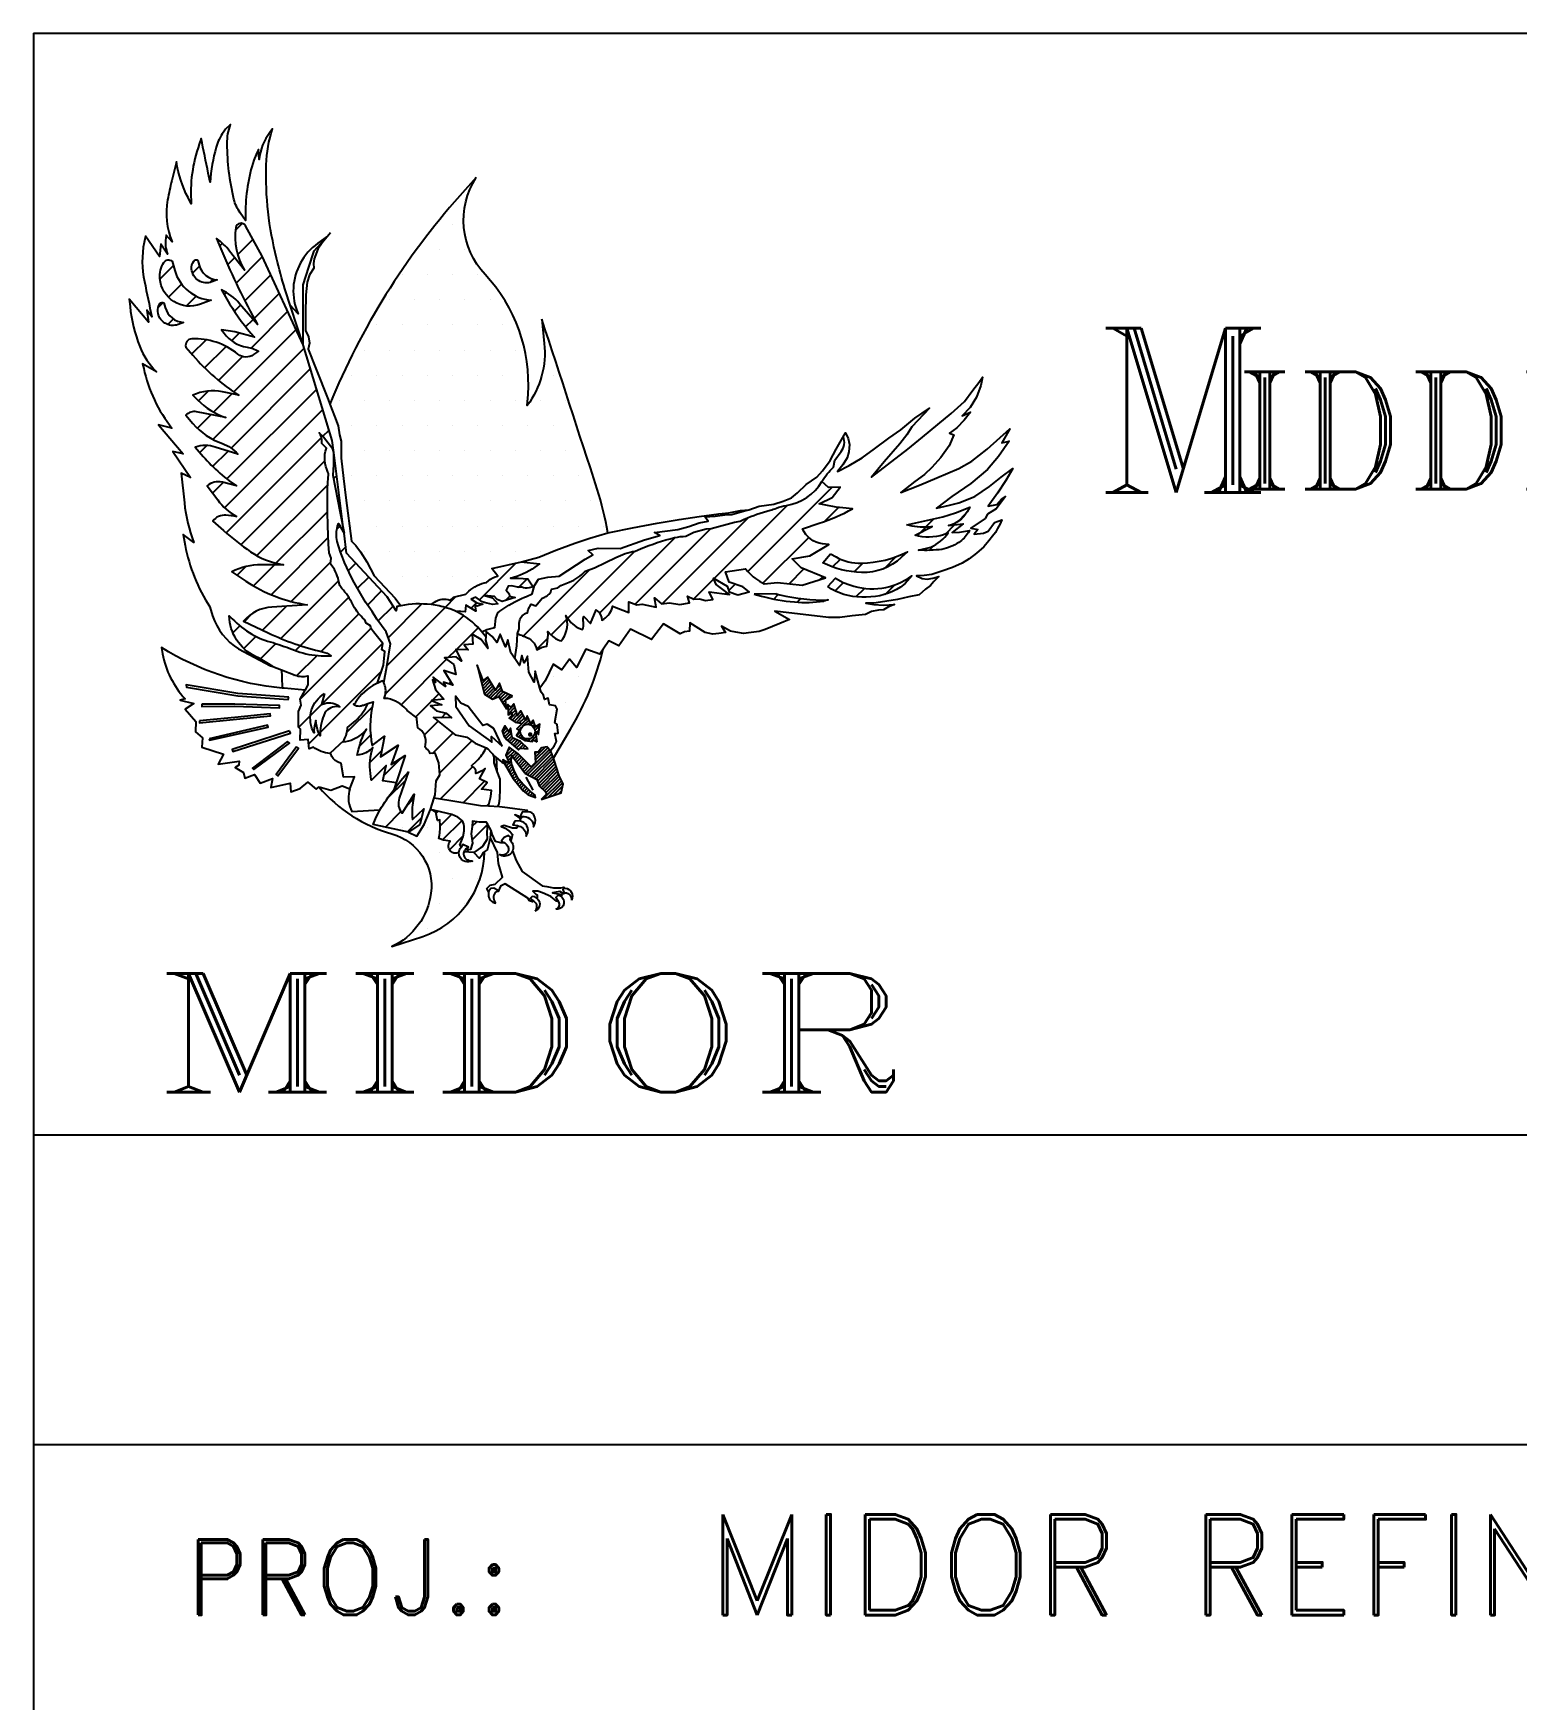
# Model space of a CAD drawing. Extents: x -4 to 378, y 0 to 264.
# Drawn here: x 203.74 to 240.32, y 66.08 to 107.18 of the extents above; entities that cross this region are included whole.
import ezdxf
from ezdxf.enums import TextEntityAlignment as Align

# ---------------------------------------------------------------- set-up
doc = ezdxf.new("R2010")
doc.units = 0
doc.header["$LTSCALE"] = 5
doc.header["$MEASUREMENT"] = 0
doc.linetypes.add('CONTINUA', pattern=[0])
doc.layers.get('0').update_dxf_attribs({"linetype": 'CONTINUA'})
doc.layers.add('FORMATO', color=7, linetype='CONTINUOUS')
doc.styles.add('ROMAND', font='romand')
doc.styles.add('ROMANT', font='romant')
doc.styles.add('SIMPLEX', font='simplex.shx')

# ---------------------------------------------------------------- blocks, each defined once
blk = doc.blocks.new('*X15')
at = {"color": 0, "linetype": 'CONTINUOUS'}
for p, q in [((32.5, 115), (32.5, 115)), ((32.25, 114.5), (32.25, 114.5)), ((32, 114), (32, 114)), ((32.5, 114), (32.5, 114)), ((31.25, 113.5), (31.25, 113.5)), ((31.75, 113.5), (31.75, 113.5)), ((32.25, 113.5), (32.25, 113.5)), ((32.75, 113.5), (32.75, 113.5)), ((31, 113), (31, 113)), ((31.5, 113), (31.5, 113)), ((32, 113), (32, 113)), ((32.5, 113), (32.5, 113)), ((33, 113), (33, 113)), ((30.75, 112.5), (30.75, 112.5)), ((31.25, 112.5), (31.25, 112.5)), ((31.75, 112.5), (31.75, 112.5)), ((32.25, 112.5), (32.25, 112.5)), ((32.75, 112.5), (32.75, 112.5)), ((33.25, 112.5), (33.25, 112.5)), ((30.5, 112), (30.5, 112)), ((31, 112), (31, 112)), ((31.5, 112), (31.5, 112)), ((32, 112), (32, 112)), ((32.5, 112), (32.5, 112)), ((33, 112), (33, 112)), ((33.5, 112), (33.5, 112)), ((30.25, 111.5), (30.25, 111.5)), ((30.75, 111.5), (30.75, 111.5)), ((31.25, 111.5), (31.25, 111.5)), ((31.75, 111.5), (31.75, 111.5)), ((32.25, 111.5), (32.25, 111.5)), ((32.75, 111.5), (32.75, 111.5)), ((33.25, 111.5), (33.25, 111.5)), ((33.75, 111.5), (33.75, 111.5)), ((34.25, 111.5), (34.25, 111.5)), ((30, 111), (30, 111)), ((30.5, 111), (30.5, 111)), ((31, 111), (31, 111)), ((31.5, 111), (31.5, 111)), ((32, 111), (32, 111)), ((32.5, 111), (32.5, 111)), ((33, 111), (33, 111)), ((33.5, 111), (33.5, 111)), ((34, 111), (34, 111)), ((34.5, 111), (34.5, 111)), ((30.25, 110.5), (30.25, 110.5)), ((30.75, 110.5), (30.75, 110.5)), ((31.25, 110.5), (31.25, 110.5)), ((31.75, 110.5), (31.75, 110.5)), ((32.25, 110.5), (32.25, 110.5)), ((32.75, 110.5), (32.75, 110.5)), ((33.25, 110.5), (33.25, 110.5)), ((33.75, 110.5), (33.75, 110.5)), ((34.25, 110.5), (34.25, 110.5)), ((30.5, 110), (30.5, 110)), ((31, 110), (31, 110)), ((31.5, 110), (31.5, 110)), ((32, 110), (32, 110)), ((32.5, 110), (32.5, 110)), ((33, 110), (33, 110)), ((33.5, 110), (33.5, 110)), ((34, 110), (34, 110)), ((34.5, 110), (34.5, 110)), ((30.25, 109.5), (30.25, 109.5)), ((30.75, 109.5), (30.75, 109.5)), ((31.25, 109.5), (31.25, 109.5)), ((31.75, 109.5), (31.75, 109.5)), ((32.25, 109.5), (32.25, 109.5)), ((32.75, 109.5), (32.75, 109.5)), ((33.25, 109.5), (33.25, 109.5)), ((33.75, 109.5), (33.75, 109.5)), ((34.25, 109.5), (34.25, 109.5)), ((34.75, 109.5), (34.75, 109.5)), ((30.5, 109), (30.5, 109)), ((31, 109), (31, 109)), ((31.5, 109), (31.5, 109)), ((32, 109), (32, 109)), ((32.5, 109), (32.5, 109)), ((33, 109), (33, 109)), ((33.5, 109), (33.5, 109)), ((34, 109), (34, 109)), ((34.5, 109), (34.5, 109)), ((35, 109), (35, 109)), ((30.25, 108.5), (30.25, 108.5)), ((30.75, 108.5), (30.75, 108.5)), ((31.25, 108.5), (31.25, 108.5)), ((31.75, 108.5), (31.75, 108.5)), ((32.25, 108.5), (32.25, 108.5)), ((32.75, 108.5), (32.75, 108.5)), ((33.25, 108.5), (33.25, 108.5)), ((33.75, 108.5), (33.75, 108.5)), ((34.25, 108.5), (34.25, 108.5)), ((34.75, 108.5), (34.75, 108.5)), ((35.25, 108.5), (35.25, 108.5)), ((30.5, 108), (30.5, 108)), ((31, 108), (31, 108)), ((31.5, 108), (31.5, 108)), ((32, 108), (32, 108)), ((32.5, 108), (32.5, 108)), ((33, 108), (33, 108)), ((33.5, 108), (33.5, 108)), ((34, 108), (34, 108)), ((30.75, 107.5), (30.75, 107.5)), ((31.25, 107.5), (31.25, 107.5)), ((31.75, 107.5), (31.75, 107.5)), ((32.25, 107.5), (32.25, 107.5)), ((32.75, 107.5), (32.75, 107.5)), ((31.5, 107), (31.5, 107))]:
    blk.add_line(p, q, dxfattribs=at)
blk = doc.blocks.new('*X25')
at = {"color": 0, "linetype": 'CONTINUOUS'}
for p, q in [((27.937, 114.381), (28.073, 114.516)), ((27.625, 114.069), (27.679, 114.123)), ((27.98, 113.894), (28.284, 114.198)), ((27.782, 113.696), (27.923, 113.837)), ((27.949, 113.332), (28.474, 113.857)), ((28.124, 112.977), (28.642, 113.495)), ((27.716, 113.1), (27.76, 113.143)), ((28.307, 112.63), (28.81, 113.132)), ((27.917, 112.77), (28.043, 112.896)), ((28.247, 112.039), (28.977, 112.77)), ((27.862, 112.184), (28.013, 112.336)), ((27.905, 111.167), (29.145, 112.407)), ((28.139, 112.462), (28.287, 112.61)), ((27.069, 111.922), (27.352, 112.205)), ((27.324, 111.647), (27.751, 112.073)), ((27.49, 110.222), (29.306, 112.037)), ((27.602, 111.395), (28.078, 111.87)), ((27.851, 110.052), (29.429, 111.63)), ((27.2, 110.993), (27.393, 111.185)), ((27.504, 110.766), (27.868, 111.13)), ((27.767, 109.438), (29.552, 111.222)), ((27.182, 110.444), (27.453, 110.715)), ((27.723, 108.863), (29.675, 110.815)), ((29.675, 110.285), (29.798, 110.408)), ((27.23, 109.962), (27.369, 110.101)), ((27.754, 108.364), (29.65, 110.26)), ((27.484, 109.685), (27.79, 109.991)), ((28.047, 108.127), (29.714, 109.794)), ((29.886, 109.966), (29.894, 109.973)), ((27.483, 109.154), (27.694, 109.365)), ((29.889, 109.439), (29.953, 109.503)), ((28.363, 107.913), (29.773, 109.323)), ((29.976, 108.996), (30.012, 109.031)), ((28.743, 107.762), (29.767, 108.786)), ((30.061, 108.55), (30.071, 108.56)), ((28.647, 107.136), (29.783, 108.272)), ((27.971, 107.521), (28.146, 107.696)), ((28.293, 107.313), (28.713, 107.732)), ((29.044, 107.002), (29.831, 107.789)), ((28.838, 106.266), (29.99, 107.418)), ((29.13, 106.028), (30.188, 107.086)), ((28.114, 106.603), (28.272, 106.761)), ((28.473, 106.432), (28.951, 106.91)), ((29.64, 106.008), (30.39, 106.758)), ((27.887, 106.376), (28.027, 106.516)), ((29.221, 105.058), (30.635, 106.472)), ((28.106, 106.065), (28.345, 106.304)), ((28.433, 105.861), (28.737, 106.166)), ((29.191, 104.497), (30.864, 106.171)), ((29.158, 105.526), (29.56, 105.927)), ((29.394, 104.17), (30.839, 105.616))]:
    blk.add_line(p, q, dxfattribs=at)
blk = doc.blocks.new('*X16')
at = {"color": 0, "linetype": 'CONTINUOUS'}
for p, q in [((30.75, 102.5), (30.75, 102.5)), ((31.25, 102.5), (31.25, 102.5)), ((31.75, 102.5), (31.75, 102.5)), ((32, 102), (32, 102)), ((32.5, 102), (32.5, 102)), ((32.25, 101.5), (32.25, 101.5)), ((32.75, 101.5), (32.75, 101.5)), ((32, 101), (32, 101)), ((32.5, 101), (32.5, 101)), ((31.75, 100.5), (31.75, 100.5))]:
    blk.add_line(p, q, dxfattribs=at)
blk = doc.blocks.new('*X18')
at = {"color": 0, "linetype": 'CONTINUOUS'}
for p, q in [((29.956, 108.445), (30.012, 108.5)), ((30.025, 107.984), (30.131, 108.089)), ((30.18, 107.608), (30.333, 107.761)), ((30.366, 107.264), (30.588, 107.486)), ((30.563, 106.93), (30.843, 107.211)), ((30.776, 106.614), (31.072, 106.91)), ((30.918, 105.164), (32.474, 106.72)), ((30.95, 105.726), (32.105, 106.882)), ((30.977, 106.283), (31.645, 106.951)), ((32.331, 106.047), (32.762, 106.478)), ((32.169, 105.885), (32.323, 106.039)), ((32.924, 106.109), (32.939, 106.124)), ((31.234, 104.949), (32.135, 105.851)), ((32.178, 105.363), (32.218, 105.403)), ((31.52, 104.706), (31.842, 105.028)), ((31.845, 105.031), (31.986, 105.171)), ((32.035, 104.69), (32.122, 104.777)), ((31.693, 104.348), (31.964, 104.619)), ((31.856, 103.98), (32.26, 104.385)), ((31.998, 103.592), (32.638, 104.232)), ((32.013, 103.077), (32.65, 103.715)), ((32.469, 103.003), (32.891, 103.425)), ((32.934, 102.937), (32.978, 102.982))]:
    blk.add_line(p, q, dxfattribs=at)
blk = doc.blocks.new('*X26')
at = {"color": 0, "linetype": 'CONTINUOUS'}
for p, q in [((30.154, 104.4), (30.656, 104.902)), ((30.399, 104.115), (30.625, 104.341)), ((30.611, 103.797), (30.842, 104.028)), ((30.894, 103.549), (31.237, 103.892)), ((30.956, 103.081), (31.318, 103.443)), ((31.337, 102.932), (31.472, 103.067)), ((30.919, 102.514), (31.227, 102.822)), ((31.352, 102.416), (31.635, 102.699))]:
    blk.add_line(p, q, dxfattribs=at)
blk = doc.blocks.new('*X14')
at = {"color": 0, "linetype": 'CONTINUOUS'}
for p, q in [((1021.09375, 118.4375), (1021.09375, 118.4375)), ((1021.25, 118.75), (1021.25, 118.75)), ((1021.40625, 118.4375), (1021.40625, 118.4375)), ((1021.5625, 118.75), (1021.5625, 118.75)), ((1021.71875, 118.4375), (1021.71875, 118.4375)), ((1021.875, 118.75), (1021.875, 118.75)), ((1022.03125, 118.4375), (1022.03125, 118.4375))]:
    blk.add_line(p, q, dxfattribs=at)
blk = doc.blocks.new('*X27')
at = {"color": 0, "linetype": 'CONTINUOUS'}
for p, q in [((27.085, 113.528), (27.222, 113.666)), ((27.427, 113.341), (27.494, 113.408))]:
    blk.add_line(p, q, dxfattribs=at)
blk = doc.blocks.new('*X28')
at = {"color": 0, "linetype": 'CONTINUOUS'}
for p, q in [((26.437, 113.411), (26.704, 113.678)), ((26.606, 113.05), (26.867, 113.311)), ((26.963, 112.876), (27.158, 113.072))]:
    blk.add_line(p, q, dxfattribs=at)
blk = doc.blocks.new('*X29')
at = {"color": 0, "linetype": 'CONTINUOUS'}
for p, q in [((26.402, 112.846), (26.502, 112.945)), ((26.593, 112.506), (26.705, 112.619))]:
    blk.add_line(p, q, dxfattribs=at)
blk = doc.blocks.new('*X19')
at = {"color": 0, "linetype": 'CONTINUOUS'}
for p, q in [((38.123, 107.596), (39.795, 109.268)), ((36.425, 106.959), (38.139, 108.673)), ((37.453, 107.457), (38.912, 108.916)), ((39.649, 108.592), (39.927, 108.87)), ((35.881, 106.946), (37.388, 108.453)), ((35.175, 106.769), (36.678, 108.272)), ((38.422, 107.365), (39.332, 108.275)), ((39.695, 108.108), (39.721, 108.133)), ((34.543, 106.668), (35.876, 108.001)), ((33.658, 106.313), (34.983, 107.639)), ((37.044, 107.048), (37.446, 107.45)), ((37.741, 107.215), (37.871, 107.344)), ((38.942, 107.354), (39.235, 107.647)), ((39.553, 107.435), (39.612, 107.494)), ((37.677, 107.151), (37.706, 107.179)), ((35.729, 106.793), (35.757, 106.821)), ((34.211, 106.336), (34.527, 106.652)), ((34.984, 106.578), (35.015, 106.609)), ((33.925, 106.05), (34.148, 106.273))]:
    blk.add_line(p, q, dxfattribs=at)
blk = doc.blocks.new('*X23')
at = {"color": 0, "linetype": 'CONTINUOUS'}
for p, q in [((38.637, 107.05), (38.728, 107.14)), ((39.106, 106.988), (39.175, 107.057)), ((39.663, 107.015), (39.678, 107.03))]:
    blk.add_line(p, q, dxfattribs=at)
blk = doc.blocks.new('*X10')
at = {"color": 0, "linetype": 'CONTINUOUS'}
for p, q in [((956.722, 108.37), (956.734, 108.383)), ((956.757, 108.229), (956.782, 108.254)), ((956.792, 108.087), (956.831, 108.126)), ((956.827, 107.945), (956.879, 107.997)), ((956.862, 107.803), (956.927, 107.869)), ((956.897, 107.661), (956.975, 107.74)), ((956.931, 107.519), (957.255, 107.843)), ((956.966, 107.378), (957.321, 107.732)), ((957.001, 107.236), (957.387, 107.621)), ((957.036, 107.094), (957.453, 107.51)), ((957.074, 106.955), (957.519, 107.399)), ((957.183, 106.888), (957.585, 107.289)), ((957.293, 106.82), (957.651, 107.178)), ((957.402, 106.752), (957.96, 107.31)), ((957.534, 106.708), (958.006, 107.18)), ((957.685, 107.213), (957.913, 107.44)), ((957.827, 106.824), (958.076, 107.073)), ((957.898, 106.718), (958.197, 107.017)), ((957.966, 106.61), (958.317, 106.961)), ((958.035, 106.501), (958.438, 106.904)), ((958.103, 106.393), (958.213, 106.503)), ((958.171, 106.284), (958.226, 106.339)), ((958.239, 106.176), (958.24, 106.176)), ((958.537, 106.827), (958.558, 106.848))]:
    blk.add_line(p, q, dxfattribs=at)
blk = doc.blocks.new('*X13')
at = {"color": 0, "linetype": 'CONTINUOUS'}
for p, q in [((1067.287, 40.922), (1067.625, 41.26)), ((1067.34, 40.798), (1067.726, 41.184)), ((1067.361, 41.173), (1067.524, 41.336)), ((1067.393, 40.674), (1067.558, 40.839)), ((1067.614, 40.895), (1067.827, 41.108)), ((1067.69, 40.794), (1067.927, 41.031)), ((1067.766, 40.693), (1068.015, 40.943)), ((1067.841, 40.592), (1068.104, 40.854)), ((1067.917, 40.491), (1068.192, 40.766)), ((1068.306, 39.996), (1069.582, 41.272)), ((1068.422, 39.935), (1069.657, 41.17)), ((1068.537, 39.873), (1069.706, 41.042)), ((1068.652, 39.812), (1069.754, 40.914)), ((1068.767, 39.75), (1069.802, 40.785)), ((1068.816, 41.036), (1068.895, 41.116)), ((1068.824, 40.868), (1069.335, 41.378)), ((1068.832, 40.699), (1069.493, 41.36)), ((1067.156, 40.614), (1067.201, 40.659)), ((1067.214, 40.495), (1067.316, 40.597)), ((1067.278, 40.382), (1067.431, 40.535)), ((1067.342, 40.27), (1067.564, 40.492)), ((1067.406, 40.157), (1067.61, 40.361)), ((1067.446, 40.551), (1067.542, 40.646)), ((1067.47, 40.044), (1067.66, 40.234)), ((1067.534, 39.931), (1067.71, 40.107)), ((1067.598, 39.818), (1067.769, 39.99)), ((1067.665, 39.709), (1067.83, 39.874)), ((1067.993, 40.39), (1068.281, 40.678)), ((1068.068, 40.289), (1068.369, 40.589)), ((1068.144, 40.187), (1068.457, 40.501)), ((1068.22, 40.086), (1068.546, 40.413)), ((1068.882, 39.688), (1069.851, 40.657)), ((1068.95, 39.579), (1069.892, 40.521)), ((1068.997, 39.449), (1069.933, 40.385)), ((1069.05, 39.326), (1069.973, 40.249)), ((1069.14, 39.239), (1070.014, 40.113)), ((1069.23, 39.152), (1070.055, 39.977)), ((1069.319, 39.065), (1070.098, 39.844)), ((1067.746, 39.613), (1067.898, 39.765)), ((1067.826, 39.516), (1067.98, 39.67)), ((1067.907, 39.42), (1068.062, 39.575)), ((1067.987, 39.324), (1068.143, 39.48)), ((1068.068, 39.228), (1068.228, 39.388)), ((1068.149, 39.131), (1068.316, 39.299)), ((1068.237, 39.043), (1068.405, 39.211)), ((1068.335, 38.964), (1068.493, 39.122)), ((1068.433, 38.886), (1068.582, 39.034)), ((1068.554, 38.829), (1068.676, 38.951)), ((1069.251, 38.643), (1070.219, 39.611)), ((1069.394, 38.963), (1070.159, 39.727)), ((1069.52, 38.735), (1070.279, 39.494)), ((1069.789, 38.827), (1070.277, 39.315)), ((1070.058, 38.919), (1070.234, 39.095)), ((1068.682, 38.781), (1068.775, 38.874)), ((1068.81, 38.732), (1068.836, 38.758))]:
    blk.add_line(p, q, dxfattribs=at)
blk = doc.blocks.new('*X12')
at = {"color": 0, "linetype": 'CONTINUOUS'}
for p, q in [((1067.382, 43.491), (1067.465, 43.574)), ((1067.385, 43.317), (1067.712, 43.645)), ((1067.388, 43.143), (1067.753, 43.509)), ((1067.59, 43.169), (1067.794, 43.373)), ((1067.496, 42.898), (1067.834, 43.237)), ((1067.601, 42.826), (1067.875, 43.101)), ((1067.706, 42.755), (1068.13, 43.179)), ((1067.831, 42.703), (1068.194, 43.066)), ((1067.979, 42.674), (1068.258, 42.953)), ((1067.991, 43.216), (1068.067, 43.292)), ((1068.127, 42.645), (1068.322, 42.84)), ((1068.194, 42.536), (1068.498, 42.839)), ((1068.343, 42.862), (1068.443, 42.962)), ((1068.445, 42.61), (1068.552, 42.717)), ((1068.587, 42.575), (1068.754, 42.742)), ((1068.693, 42.504), (1068.8, 42.611)), ((1068.77, 42.404), (1068.846, 42.48)), ((1068.813, 42.271), (1069.059, 42.516)), ((1067.846, 42.011), (1068.032, 42.197)), ((1067.951, 42.292), (1068.106, 42.448)), ((1067.957, 41.945), (1068.067, 42.055)), ((1068.067, 41.879), (1068.138, 41.949)), ((1068.178, 41.812), (1068.238, 41.872)), ((1068.289, 41.747), (1068.371, 41.829)), ((1068.44, 41.721), (1068.573, 41.854)), ((1068.592, 41.696), (1068.887, 41.992)), ((1068.788, 42.069), (1068.864, 42.145)), ((1068.808, 41.735), (1068.911, 41.839)), ((1068.885, 42.166), (1069.036, 42.317)), ((1068.929, 41.679), (1068.935, 41.686)), ((1068.979, 42.083), (1069.014, 42.119))]:
    blk.add_line(p, q, dxfattribs=at)
blk = doc.blocks.new('*X11')
at = {"color": 0, "linetype": 'CONTINUOUS'}
for p, q in [((957.981, 105.211), (958.182, 105.411)), ((958.026, 105.078), (958.253, 105.305)), ((958.051, 105.457), (958.111, 105.517)), ((958.086, 104.962), (958.423, 105.299)), ((958.159, 104.858), (958.449, 105.148)), ((958.245, 104.767), (958.475, 104.997)), ((958.339, 104.685), (958.544, 104.89)), ((958.434, 104.602), (958.665, 104.833)), ((958.528, 104.52), (958.785, 104.777)), ((958.622, 104.437), (958.905, 104.72)), ((958.717, 104.355), (959.002, 104.641)), ((958.811, 104.273), (959.095, 104.556)), ((959.062, 104.346), (959.187, 104.472)), ((959.228, 104.336), (959.279, 104.387))]:
    blk.add_line(p, q, dxfattribs=at)
blk = doc.blocks.new('*X17')
at = {"color": 0, "linetype": 'CONTINUOUS'}
for p, q in [((35, 106), (35, 106)), ((34.25, 105.5), (34.25, 105.5)), ((34.75, 105.5), (34.75, 105.5)), ((34.5, 105), (34.5, 105))]:
    blk.add_line(p, q, dxfattribs=at)
blk = doc.blocks.new('*X24')
at = {"color": 0, "linetype": 'CONTINUOUS'}
for p, q in [((32.787, 107.034), (33.52, 107.766)), ((33.566, 107.281), (33.736, 107.451)), ((32.105, 106.882), (32.321, 107.098)), ((33.303, 107.018), (33.391, 107.107)), ((32.62, 106.866), (32.733, 106.979))]:
    blk.add_line(p, q, dxfattribs=at)
blk = doc.blocks.new('*X20')
at = {"color": 0, "linetype": 'CONTINUOUS'}
for p, q in [((42.294, 108.585), (42.465, 108.756)), ((41.487, 108.308), (41.822, 108.644)), ((42.056, 108.347), (42.233, 108.524)), ((41.726, 108.017), (41.815, 108.106))]:
    blk.add_line(p, q, dxfattribs=at)
blk = doc.blocks.new('*X21')
at = {"color": 0, "linetype": 'CONTINUOUS'}
for p, q in [((39.805, 107.688), (39.963, 107.845)), ((40.236, 107.588), (40.41, 107.762)), ((40.836, 107.657), (41.07, 107.892))]:
    blk.add_line(p, q, dxfattribs=at)
blk = doc.blocks.new('*X22')
at = {"color": 0, "linetype": 'CONTINUOUS'}
for p, q in [((39.858, 107.21), (40.025, 107.377)), ((40.272, 107.093), (40.44, 107.261)), ((40.851, 107.142), (41.035, 107.326))]:
    blk.add_line(p, q, dxfattribs=at)
blk = doc.blocks.new('CART_MIDOR')
at = {"layer": 'FORMATO', "color": 7, "linetype": 'CONTINUOUS'}
for p, q in [((-140, 64.2), (0, 64.2)), ((-140, 64.2), (-140, 0)), ((-134.546, 51.252), (-134.6, 51.142)), ((-132.028, 48.727), (-132.009, 48.745)), ((-131.997, 48.691), (-131.955, 48.733)), ((-131.913, 48.444), (-131.683, 48.674)), ((-131.864, 48.162), (-131.478, 48.548)), ((-131.28, 48.166), (-130.974, 48.472)), ((-131.274, 48.437), (-131.187, 48.523)), ((-131.27, 48.507), (-131.243, 48.534)), ((-131.729, 47.966), (-131.453, 48.242)), ((-131.109, 48.005), (-131.055, 48.06)), ((-131.391, 47.923), (-131.341, 47.972)), ((-63, 42.29), (-140, 42.29)), ((-140, 36.145), (-63, 36.145))]:
    blk.add_line(p, q, dxfattribs=at)
for points in [[(-134.635, 58.007), (-135.003, 59.119, -0.003743), (-135.164, 59.729, -0.070477), (-135.371, 61.585, -0.071809), (-135.245, 62.303), (-135.299, 62.231, 0.132307), (-135.514, 61.693), (-135.524, 61.889), (-135.573, 61.788), (-135.619, 61.681), (-135.656, 61.548, 0.080634), (-135.78, 60.479), (-135.89, 60.631, -0.09797), (-136.013, 60.902, -0.056409), (-136.147, 62.005, -0.089616), (-136.08, 62.39), (-136.18, 62.295), (-136.223, 62.235, 0.086295), (-136.366, 61.937, 0.052423), (-136.487, 61.239), (-136.524, 61.419, -0.001502), (-136.662, 62.109), (-136.702, 61.996, 0.105315), (-136.861, 60.81), (-136.925, 60.934, -0.080951), (-137.156, 61.642), (-137.248, 61.272, 0.013686), (-137.331, 60.891, 0.149733), (-137.239, 60.052), (-137.357, 60.19), (-137.367, 60.124, 0.134342), (-137.331, 59.812), (-137.469, 60.011), (-137.495, 59.761), (-137.771, 60.17), (-137.797, 60.042, 0.102411), (-137.792, 59.264, -0.004478), (-137.648, 58.563), (-137.741, 58.696), (-137.71, 58.456), (-138.094, 58.916), (-138.078, 58.768, 0.068821), (-137.884, 57.975, 0.101995), (-137.551, 57.468), (-137.828, 57.627), (-137.807, 57.535, 0.112569), (-137.244, 56.348), (-137.51, 56.414), (-137.024, 55.836), (-137.229, 55.887), (-136.875, 55.366), (-137.06, 55.453), (-136.998, 54.864, 0.066048), (-136.809, 54.076), (-137.024, 54.235), (-136.983, 54.02, 0.096909), (-136.49, 52.796), (-136.436, 52.621, 0.182872), (-135.921, 51.964), (-135.286, 51.625), (-135.242, 51.609, 0.14969)], [(-131.198, 61.333), (-131.525, 60.966, 0.08484), (-134.106, 56.828, 0.116644)], [(-129.893, 58.519), (-129.843, 58.035, -0.187456), (-130.181, 56.8), (-130.166, 57.021, 0.208252), (-131.02, 59.403, -0.343885), (-131.198, 61.333, -1.245932)], [(-134.635, 58.007), (-135.449, 59.766), (-135.786, 60.371, 0.715369), (-135.976, 60.336, 0.177105), (-135.803, 59.489), (-136.098, 59.87, 0.07236), (-136.357, 60.12), (-136.253, 59.87, 0.029723), (-135.544, 58.409), (-135.899, 58.824, 0.106804), (-136.262, 59.1), (-136.098, 58.824, 0.05077), (-135.605, 58.158), (-135.994, 58.262), (-136.262, 58.305), (-136.21, 58.236, 0.194432), (-135.752, 57.96, -0.087329), (-135.527, 57.882), (-135.622, 57.813, -0.340412), (-135.933, 57.821, 0.183801), (-136.851, 58.126, 0.487439), (-136.968, 57.962), (-136.828, 57.798, 0.072707), (-135.915, 57.003), (-136.243, 57.073, 0.166668), (-136.828, 57.003), (-136.734, 56.91, 0.113874), (-136.172, 56.559), (-136.757, 56.676, 0.265385), (-136.968, 56.606), (-136.828, 56.442, 0.133268), (-136.243, 56.044, -0.137527), (-135.938, 55.834), (-136.383, 55.974, 0.154043), (-136.781, 55.974), (-136.664, 55.834, 0.071748), (-135.962, 55.202), (-136.243, 55.273, 0.240198), (-136.547, 55.202), (-136.336, 54.922, 0.104618), (-135.962, 54.594), (-136.172, 54.618, 0.275118), (-136.43, 54.501), (-136.219, 54.314, 0.031304), (-135.681, 53.893, 0.114002), (-135.026, 53.635), (-135.47, 53.635, 0.118241), (-136.055, 53.495), (-135.774, 53.308, 0.110821), (-134.557, 52.84), (-135.26, 52.793, 0.201073), (-135.821, 52.513), (-135.33, 52.279, 0.05487), (-134.253, 51.905, -0.094779), (-134.075, 51.826, -1.060933)], [(-134.635, 58.02), (-134.635, 59.2), (-134.527, 59.55), (-134.42, 59.873), (-134.15, 60.169), (-134.348, 60.025, 0.225033), (-134.832, 59.137, 0.124491), (-134.734, 58.626), (-134.896, 58.796)], [(-137.243, 59.672), (-137.189, 59.484, 0.314244), (-136.464, 58.894), (-136.679, 58.813, -0.497198), (-137.484, 59.323, -0.16593), (-137.404, 59.645, -0.441636), (-137.243, 59.672, -0.837692)], [(-136.733, 59.685), (-136.706, 59.591, 0.314244), (-136.343, 59.296), (-136.451, 59.256, -0.497198), (-136.853, 59.511, -0.16593), (-136.813, 59.672, -0.441636), (-136.733, 59.685, -0.837692)], [(-137.404, 58.84), (-137.377, 58.746, 0.314244), (-137.014, 58.451), (-137.122, 58.411, -0.497198), (-137.525, 58.666, -0.16593), (-137.484, 58.827, -0.441636), (-137.404, 58.84, -0.837692)], [(-128.582, 54.268, 0.038195), (-128.791, 55.135, 0.001081), (-129.893, 58.519, -6.534634)], [(-133.156, 51.286), (-133.042, 51.638), (-133.01, 51.906), (-133.075, 51.942), (-133.052, 52.069), (-133.238, 52.297, -0.110347), (-133.3, 52.421), (-133.382, 52.47), (-133.412, 52.542), (-133.454, 52.581, -0.095062), (-133.656, 52.855, 0.079517), (-133.869, 53.162), (-133.905, 53.221), (-133.931, 53.322, 0.103988), (-134.094, 53.652), (-134.081, 53.766), (-134.123, 53.87), (-134.133, 54.04), (-134.143, 54.406, 0.005125), (-134.146, 54.494, -0.027417), (-134.14, 55.362, -0.024198), (-134.13, 55.45), (-134.143, 55.476, -0.200116), (-134.176, 55.949), (-134.267, 56.044), (-134.264, 56.07, 0.207785), (-134.319, 56.259), (-134.234, 56.178), (-134.091, 55.998, -0.148238), (-134.032, 55.851), (-134.032, 55.62), (-134.045, 55.414), (-133.905, 54.699), (-133.823, 54.262)], [(-124.325, 55.288, -0.073508), (-124.094, 55.573), (-124.068, 55.716), (-123.942, 55.884, 0.250853), (-123.898, 56.183, -10.97963)], [(-130.373, 52.268), (-130.367, 52.284, 0.109508), (-130.34, 52.444, -0.263088), (-130.235, 52.657, -0.105), (-130.178, 52.68), (-130.165, 52.746), (-130.104, 52.848), (-130.01, 52.817), (-129.886, 52.972), (-129.836, 52.99, 0.256594), (-129.697, 53.15), (-129.577, 53.174), (-129.514, 53.223), (-129.348, 53.286, 0.122837), (-129.028, 53.509), (-128.844, 53.575), (-128.624, 53.68), (-128.419, 53.779, -0.066896), (-128.039, 53.905), (-127.931, 53.95, -0.037398), (-127.254, 54.173, -0.063893), (-127.028, 54.199), (-126.868, 54.28), (-126.624, 54.348), (-126.524, 54.356), (-126.06, 54.48), (-125.947, 54.501), (-125.868, 54.537, -0.048279), (-125.356, 54.718, 0.036023), (-125.228, 54.76, -0.058183), (-125.029, 54.815, 0.221804), (-124.325, 55.288, -0.072772)], [(-124.715, 53.228), (-124.253, 53.375), (-124.738, 53.572), (-124.913, 53.753), (-124.564, 53.809), (-124.185, 54.035), (-124.315, 54.052, -0.260126), (-124.71, 54.345), (-124.377, 54.458, 0.042123), (-123.717, 54.745), (-123.841, 54.756, -0.038091), (-124.377, 54.847), (-124.123, 54.971), (-123.96, 55.179), (-124.197, 55.168), (-124.325, 55.289)], [(-131.086, 52.297), (-130.988, 52.348), (-130.825, 52.384), (-130.807, 52.572), (-130.77, 52.68), (-130.727, 52.712, -0.064168), (-130.234, 52.988, 0.031707), (-130.087, 53.058), (-130.039, 53.222), (-129.956, 53.347), (-129.774, 53.384), (-129.545, 53.405), (-129.033, 53.746), (-128.881, 53.831), (-128.969, 53.917), (-128.771, 53.965), (-128.332, 53.959), (-127.854, 54.127), (-127.546, 54.218), (-127.65, 54.273), (-127.192, 54.337), (-126.973, 54.392), (-126.766, 54.465), (-126.583, 54.501), (-126.65, 54.587), (-126.446, 54.602), (-126.254, 54.626), (-126.114, 54.632), (-125.912, 54.69), (-125.813, 54.722)], [(-122.635, 54.426), (-121.919, 54.587), (-121.668, 54.664), (-121.386, 54.781), (-121.438, 54.688, -0.212581), (-121.807, 54.412), (-121.514, 54.449), (-121.739, 54.276), (-121.591, 54.284), (-121.392, 54.317), (-121.419, 54.27, -0.116434), (-121.602, 54.079, -0.091408), (-121.938, 53.94, -0.049845), (-122.405, 53.925), (-122.16, 53.984, 0.146723), (-121.815, 54.27), (-121.908, 54.232, -0.159754), (-122.474, 54.223), (-122.132, 54.396), (-122.187, 54.382, -0.174906)], [(-133.035, 51.289), (-132.974, 51.609), (-132.899, 52.059), (-132.984, 52.301), (-133.17, 52.552), (-133.268, 52.702), (-133.395, 52.888), (-133.621, 53.283, -0.061407), (-133.96, 54.096, -0.084886), (-133.976, 54.252, -0.064523), (-133.937, 54.451), (-133.823, 54.262)], [(-122.187, 54.382), (-122.213, 54.381, -0.089538), (-122.635, 54.426, 4.155128)], [(-132.697, 52.818, 0.010713), (-132.776, 52.801), (-132.788, 52.72), (-132.966, 52.995), (-133.773, 53.864), (-133.823, 54.262)], [(-132.095, 52.841), (-132.027, 52.89, -0.254278), (-131.712, 52.929), (-131.65, 52.988), (-131.402, 53.051), (-131.343, 53.106, -0.144602), (-130.989, 53.283), (-130.954, 53.314, -0.140782), (-130.765, 53.405), (-130.887, 53.558), (-130.294, 53.694)], [(-130.306, 53.691), (-129.936, 53.652), (-130.031, 53.585, -0.096314), (-130.518, 53.365), (-130.357, 53.369), (-130.172, 53.353), (-130.062, 53.196), (-130.144, 53.177, -0.144776), (-130.29, 53.185), (-130.376, 53.185), (-130.49, 53.216), (-130.561, 53.208), (-130.6, 53.13), (-130.545, 53.055), (-130.537, 53.012), (-130.423, 52.98), (-130.683, 52.902), (-130.777, 52.945), (-130.836, 53.004), (-131.033, 53.02), (-130.875, 52.977), (-130.765, 52.855), (-130.864, 52.843), (-130.985, 52.87), (-131.076, 52.894), (-131.202, 52.988), (-131.296, 52.953), (-131.182, 52.878), (-131.068, 52.851), (-131.178, 52.812), (-131.225, 52.835), (-131.202, 52.709), (-131.402, 52.831), (-131.418, 52.698), (-131.5, 52.702), (-131.537, 52.709), (-131.589, 52.702)], [(-130.373, 52.268), (-130.32, 52.242, 0.043417), (-130.233, 52.207, -0.277313), (-129.993, 51.943), (-129.888, 51.997), (-129.796, 52.015), (-129.789, 52.052, 0.06457), (-129.771, 52.306), (-129.719, 52.249, 0.141819), (-129.507, 52.119), (-129.477, 52.162, 0.242602), (-129.412, 52.625), (-129.37, 52.56, 0.173756), (-129.083, 52.344), (-129.073, 52.376, 0.132564), (-129.068, 52.518, -0.187392), (-129.056, 52.605), (-128.924, 52.468), (-128.814, 52.737), (-128.791, 52.72, -0.229671), (-128.699, 52.533), (-128.662, 52.555, 0.217801), (-128.487, 52.81), (-128.163, 52.685), (-128.163, 52.899), (-128.004, 52.835), (-127.901, 52.849), (-127.617, 52.79), (-127.65, 52.974), (-127.515, 52.859), (-127.353, 52.879), (-127.151, 52.844), (-126.956, 52.874), (-126.999, 53.011), (-126.872, 52.949), (-126.759, 52.959), (-126.64, 52.922), (-126.49, 52.944), (-126.565, 53.094), (-126.161, 53.044), (-126.43, 53.241), (-126.48, 53.368), (-126.211, 53.206), (-126.171, 53.096), (-125.996, 53.039), (-125.772, 53.096), (-125.899, 53.193), (-126.169, 53.29), (-126.243, 53.49), (-125.844, 53.552), (-125.8, 53.502, 0.095699), (-125.473, 53.256), (-125.209, 53.283), (-124.717, 53.228)], [(-124.21, 53.2), (-124.055, 53.364), (-123.9, 53.282), (-123.769, 53.234, 0.253249), (-122.538, 53.415), (-122.668, 53.263), (-122.762, 53.191, -0.152409), (-123.443, 52.992, -0.121914)], [(-125.671, 53.046), (-125.523, 53.007, 0.042953), (-124.872, 52.895, 0.054813), (-124.285, 52.91)], [(-125.235, 53.054), (-125.161, 53.036, 0.065318), (-124.202, 52.934), (-124.285, 52.91)], [(-123.443, 52.992), (-123.533, 52.992, -0.153864), (-124.21, 53.2, 1.250339)], [(-132.095, 52.841, 0.080197), (-132.697, 52.818)], [(-131.571, 52.693, 0.039733), (-131.773, 52.773, 0.043711), (-132.095, 52.841)], [(-131.005, 52.201), (-131.125, 52.344, 0.104544), (-131.571, 52.693, 0.043711)], [(-135.242, 51.609), (-135.509, 51.778), (-135.585, 51.813, -0.285223), (-136.105, 52.616), (-136.048, 52.559, 0.060284), (-135.66, 52.254, 0.083964), (-135.236, 52.087), (-135.17, 52.064, -0.009609), (-134.759, 51.919, 0.085094), (-134.278, 51.826, 0.010212), (-134.075, 51.826)], [(-130.427, 51.765), (-130.388, 52.02), (-130.377, 52.258), (-130.373, 52.268, 0.109508)], [(-135.051, 51.18, -0.116189), (-137.453, 51.986), (-137.431, 51.866, 0.142936), (-136.983, 50.969), (-137.082, 50.941), (-136.809, 50.873), (-136.981, 50.76), (-136.769, 50.52), (-136.777, 50.315), (-136.64, 50.195), (-136.652, 50.006), (-136.219, 49.866), (-136.327, 49.67), (-135.906, 49.73), (-135.918, 49.649), (-135.986, 49.601), (-135.821, 49.505), (-135.793, 49.393), (-135.605, 49.461), (-135.492, 49.293), (-135.248, 49.381), (-135.28, 49.208), (-134.898, 49.293), (-134.882, 49.12), (-134.694, 49.188), (-134.545, 49.31), (-134.38, 49.172), (-134.321, 49.22)], [(-129.661, 49.789), (-129.321, 50.364, 0.073883), (-128.674, 51.955, 0.001081)], [(-135.242, 51.609), (-135.066, 51.542, 0.14969)], [(-135.066, 51.542, 0.006987), (-135.051, 51.18, 0.313913)], [(-135.066, 51.542), (-134.794, 51.439, 0.14969), (-134.546, 51.424), (-134.546, 51.252)], [(-134.6, 51.142), (-135.013, 51.177, -0.001714), (-135.051, 51.18)], [(-134.103, 49.879, -0.127212), (-134.433, 50.008), (-134.518, 49.976), (-134.534, 50.157), (-134.694, 50.146), (-134.689, 50.365), (-134.731, 50.402), (-134.731, 50.716), (-134.678, 50.839), (-134.699, 50.961), (-134.6, 51.142)], [(-133.154, 51.281), (-133.187, 51.265, 0.150683), (-133.594, 50.893, -0.174716), (-133.635, 50.859), (-133.601, 50.842, 0.166982), (-133.498, 50.828, 0.043737), (-133.44, 50.845), (-133.353, 50.874)], [(-133.035, 51.289, 0.031176), (-133.057, 51.327), (-133.154, 51.281, 0.150683)], [(-132.03, 48.998), (-132.015, 49.059), (-131.991, 49.335), (-131.919, 49.458), (-131.943, 49.698), (-132.015, 49.885), (-132.11, 49.882), (-132.127, 49.909, 0.085348), (-132.213, 50.005), (-132.203, 50.06, 0.320383), (-132.357, 50.391), (-132.37, 50.497, -0.045713), (-132.374, 50.589), (-132.568, 50.736), (-132.589, 50.76, 0.166514), (-132.955, 50.975), (-133.026, 50.975), (-133.009, 51.037, 0.188248), (-133.035, 51.289)], [(-132.791, 49.298), (-133.05, 49.339), (-132.985, 49.643), (-133.276, 49.349), (-133.283, 49.363), (-133.3, 49.486, -0.116131), (-133.252, 49.998), (-133.3, 49.957, -0.156259), (-133.56, 49.848), (-133.549, 49.899, -0.076466), (-133.379, 50.367), (-133.44, 50.302, -0.18474), (-133.854, 50.104), (-133.823, 50.155, 0.140448), (-133.758, 50.398), (-133.597, 50.534, 0.122185), (-133.353, 50.875, -6.89955)], [(-133.353, 50.874), (-133.242, 50.91), (-133.259, 50.832, 0.103133), (-133.266, 50.043), (-133.02, 50.224), (-133.102, 49.814), (-132.746, 50.046), (-132.886, 49.66), (-132.609, 49.844), (-132.791, 49.298)], [(-133.708, 49.177), (-133.617, 49.417), (-133.836, 49.411), (-133.879, 49.683), (-133.953, 49.715, -0.239994), (-134.086, 49.875), (-134.104, 49.878, -0.1118)], [(-130.954, 48.838), (-130.906, 49.028), (-130.891, 49.145), (-131.089, 49.173), (-130.978, 49.303), (-131.134, 49.38), (-131.02, 49.581), (-131.047, 49.561, -0.098988), (-131.205, 49.486), (-131.201, 49.517, 0.355076), (-131.263, 49.612), (-131.293, 49.636), (-131.187, 49.735, 0.095541), (-131.001, 49.991, 23.089412)], [(-130.799, 49.81), (-130.785, 49.522), (-130.729, 49.374), (-130.729, 49.164), (-130.734, 48.995), (-130.749, 48.883, -0.135295), (-130.773, 48.827, 0.159247)], [(-133.114, 48.763, -0.035268), (-132.54, 49.525, -0.682956)], [(-132.54, 49.525), (-132.726, 48.99, 0.278783), (-132.671, 48.697), (-132.432, 49.072), (-132.459, 48.898, 0.072766), (-132.462, 48.57), (-132.24, 48.779), (-132.319, 48.471), (-132.545, 48.314)], [(-134.324, 49.217, 0.147348), (-132.872, 48.284, -0.372077), (-132.096, 47.102, -0.254975), (-132.872, 46.041), (-132.259, 46.245, 0.319992), (-131.033, 47.928, -2.33029)], [(-133.711, 49.178), (-133.722, 49.132, 0.187377), (-133.668, 48.73), (-133.115, 48.763)], [(-132.545, 48.314), (-133.242, 48.471), (-133.201, 48.584), (-133.115, 48.763, -0.035623)], [(-131.541, 47.911), (-131.581, 47.902, -0.44907), (-131.747, 48.022, -0.177306), (-131.716, 48.14), (-131.846, 48.155), (-131.94, 48.191), (-131.928, 48.257, 0.080152), (-131.922, 48.56), (-131.967, 48.55), (-132.001, 48.712), (-132.097, 48.765)], [(-130.27, 48.63), (-130.244, 48.629, -0.411369), (-130.056, 48.425), (-130.043, 48.452, 0.24197), (-130.049, 48.663), (-130.061, 48.674, 0.243046), (-130.204, 48.72, 0.854089)], [(-130.378, 48.447), (-130.348, 48.439, -0.34542), (-130.202, 48.239), (-130.189, 48.264, 0.5319), (-130.339, 48.542, 3.511454)], [(-130.506, 48.141), (-130.483, 48.102, -0.819535), (-130.739, 47.876, -5.5084)], [(-130.627, 48.108), (-130.592, 48.075, -0.890113), (-130.739, 47.876, 2.727311)], [(-131.541, 47.911, -0.173663), (-131.495, 48.016, -3.032043)], [(-131.44, 47.927, 0.419094), (-131.365, 47.765, 0.053955), (-131.268, 47.741), (-131.304, 47.732, -0.180301), (-131.448, 47.748, -0.299711), (-131.541, 47.911, -3.032043)], [(-131.417, 47.967), (-131.428, 47.951, 0.054227), (-131.44, 47.927, 0.053955)], [(-131.247, 47.911), (-131.138, 47.797), (-131.091, 47.852, 0.101919), (-131.06, 47.909), (-131.033, 47.928)], [(-130.95, 47.131), (-130.953, 47.083, 0.405211), (-130.804, 46.907, -0.304938)], [(-129.456, 47.205), (-129.429, 47.203, -0.562014), (-129.304, 46.967, -1.055147)], [(-129.456, 47.115), (-129.431, 47.114, -0.432727), (-129.304, 46.967, -0.369791)], [(-130.069, 46.959), (-130.05, 46.945, -0.452697), (-130.032, 46.746, -12.416478)], [(-129.993, 47.005), (-129.98, 46.992, -0.548961), (-130.032, 46.746, -0.096551)], [(-129.508, 47.039), (-129.488, 47.018, -0.725117), (-129.617, 46.786, -1.459309)], [(-129.582, 46.962), (-129.562, 46.933, -0.513945), (-129.617, 46.786, 2.655281)]]:
    blk.add_lwpolyline(points, format="xyb", dxfattribs=at)
for points in [[(-134.091, 60.233), (-134.262, 60.035), (-134.347, 59.907), (-134.418, 59.715), (-134.432, 59.623), (-134.425, 59.531), (-134.51, 59.396), (-134.56, 59.254), (-134.581, 58.998), (-134.588, 58.622), (-134.588, 58.289), (-134.531, 58.168), (-134.51, 58.04), (-134.538, 57.919), (-134.382, 57.536), (-134.141, 56.919), (-134.106, 56.828)], [(-133.825, 54.273), (-134.025, 55.864), (-134.061, 56.106), (-134.635, 58.007)], [(-128.582, 54.268), (-128.548, 54.278), (-128.093, 54.37), (-127.597, 54.463), (-127.164, 54.534), (-126.766, 54.591), (-126.376, 54.647), (-126.177, 54.669), (-125.943, 54.711), (-125.78, 54.725), (-125.574, 54.796), (-125.283, 54.839), (-125.098, 54.896), (-124.928, 54.967), (-124.807, 55.066), (-124.637, 55.229), (-124.424, 55.378), (-124.31, 55.499), (-124.161, 55.705), (-124.041, 55.932), (-123.934, 56.117), (-123.856, 56.259), (-123.806, 56.145), (-123.778, 56.024), (-123.792, 55.882), (-123.821, 55.762), (-123.906, 55.62), (-124.012, 55.485), (-123.785, 55.606), (-123.522, 55.762), (-123.281, 55.939), (-122.997, 56.152), (-122.756, 56.315), (-122.479, 56.55), (-122.188, 56.748), (-122.536, 56.379), (-122.635, 56.216), (-122.777, 56.039), (-123.089, 55.677), (-123.338, 55.378), (-123.018, 55.62), (-122.614, 55.932), (-122.323, 56.173), (-122.018, 56.422), (-121.755, 56.642), (-121.492, 56.883), (-121.322, 57.103), (-121.208, 57.259), (-121.13, 57.366), (-121.166, 57.195), (-121.251, 56.968), (-121.379, 56.763), (-121.535, 56.592), (-121.372, 56.67), (-121.499, 56.507), (-121.641, 56.358), (-121.79, 56.251), (-121.705, 56.216), (-121.798, 55.996), (-121.961, 55.769), (-122.138, 55.57), (-122.287, 55.428), (-122.479, 55.286), (-122.756, 55.073), (-122.387, 55.215), (-122.039, 55.364), (-121.606, 55.549), (-121.343, 55.691), (-121.038, 55.932), (-120.591, 56.337), (-120.747, 56.06), (-120.605, 56.088), (-120.818, 55.783), (-121.031, 55.527), (-121.365, 55.251), (-121.741, 54.988), (-122.046, 54.761), (-121.79, 54.818), (-121.606, 54.867), (-121.287, 54.988), (-120.996, 55.187), (-120.761, 55.378), (-120.527, 55.549), (-120.669, 55.307), (-120.832, 55.059), (-121.017, 54.796), (-120.846, 54.832), (-120.754, 54.938), (-120.676, 54.988), (-120.861, 54.747), (-121.031, 54.64), (-121.081, 54.555), (-121.365, 54.363), (-121.223, 54.335), (-121.301, 54.243), (-121.116, 54.264), (-121.017, 54.3), (-120.896, 54.477), (-120.747, 54.527), (-120.783, 54.449), (-120.832, 54.356), (-120.875, 54.278), (-120.932, 54.2), (-121.01, 54.108), (-121.109, 53.987), (-121.251, 53.867), (-121.4, 53.753), (-121.535, 53.668), (-121.727, 53.576), (-121.94, 53.505), (-122.138, 53.441), (-122.294, 53.419), (-122.444, 53.412), (-122.33, 53.363), (-122.231, 53.348), (-122.117, 53.37), (-122.003, 53.398), (-122.103, 53.299), (-122.167, 53.221), (-122.266, 53.15), (-122.394, 53.036), (-122.6, 52.993), (-122.82, 52.944), (-123.246, 52.88), (-123.451, 52.873), (-123.295, 52.844), (-123.104, 52.83), (-122.884, 52.844), (-123.004, 52.795), (-123.104, 52.738), (-123.203, 52.731), (-123.338, 52.702), (-123.459, 52.646), (-123.721, 52.617), (-123.97, 52.582), (-124.197, 52.582), (-125.261, 52.71), (-124.97, 52.546), (-125.162, 52.468), (-125.453, 52.348), (-125.574, 52.305), (-125.73, 52.284), (-125.886, 52.269), (-126.035, 52.291), (-126.142, 52.312), (-126.319, 52.411), (-126.241, 52.284), (-126.376, 52.269), (-126.496, 52.255), (-126.646, 52.284), (-126.951, 52.482), (-126.958, 52.312), (-127.057, 52.298), (-127.142, 52.262), (-127.476, 52.461), (-127.71, 52.149), (-128.129, 52.355), (-128.363, 52.021), (-128.562, 52.12), (-128.674, 51.955)], [(-134.106, 56.828), (-134.013, 56.585), (-133.942, 56.393), (-133.914, 56.216), (-133.878, 56.088), (-133.878, 55.755), (-133.836, 55.35), (-133.786, 54.967), (-133.673, 54.101), (-133.587, 54.016), (-133.495, 53.888), (-133.374, 53.689), (-133.225, 53.412), (-132.807, 52.972), (-132.697, 52.818)], [(-130.294, 53.694), (-129.953, 53.788), (-129.612, 53.923), (-129.236, 54.065), (-128.938, 54.165), (-128.582, 54.268)], [(-125.235, 53.054), (-125.671, 53.046)], [(-131.005, 52.201), (-131.011, 52.134), (-130.966, 51.97), (-131.095, 52.149), (-131.279, 52.253), (-131.264, 52.055), (-131.438, 52.045), (-131.358, 51.941), (-131.602, 51.951), (-131.488, 51.717), (-131.597, 51.802), (-131.825, 51.782), (-131.642, 51.653), (-131.602, 51.449), (-131.84, 51.529), (-131.661, 51.241), (-131.85, 51.3), (-131.81, 51.211), (-132.054, 51.4), (-132.004, 51.295), (-132.064, 51.345), (-132.004, 51.156), (-131.84, 50.963), (-132.084, 50.933), (-131.88, 50.849), (-132.104, 50.829), (-131.984, 50.73), (-131.796, 50.68), (-131.691, 50.591), (-132.049, 50.596), (-131.617, 50.253), (-131.383, 50.208), (-131.219, 50.089), (-131.001, 49.991)], [(-129.93, 51.178), (-130.027, 51.519), (-130.042, 51.3), (-130.152, 51.499), (-130.176, 51.817), (-130.246, 51.683), (-130.291, 51.827), (-130.335, 51.628), (-130.43, 51.767), (-130.509, 51.881), (-130.569, 52.144), (-130.613, 52), (-130.723, 52.253), (-130.787, 52.09), (-130.882, 52.209), (-130.996, 52.308), (-131.005, 52.201)], [(-128.674, 51.955), (-128.739, 51.858), (-129.016, 51.957), (-129.201, 51.588), (-129.343, 51.758), (-129.492, 51.545), (-129.669, 51.659), (-129.825, 51.325), (-129.93, 51.178)], [(-129.719, 49.941), (-129.645, 50.03), (-129.6, 50.119), (-129.635, 50.278), (-129.565, 50.288), (-129.59, 50.457), (-129.635, 50.496), (-129.585, 50.764), (-129.62, 50.829), (-129.739, 50.849), (-129.769, 50.983), (-129.839, 50.958), (-129.859, 51.042), (-129.908, 51.102), (-129.93, 51.178)], [(-133.836, 50.134), (-134.015, 49.97), (-134.104, 49.878)], [(-131.001, 49.991), (-130.966, 49.975), (-130.832, 49.831), (-130.688, 49.712), (-130.633, 49.682)], [(-130.869, 49.865), (-130.846, 49.809), (-130.849, 49.693), (-130.785, 49.522)], [(-129.719, 49.941), (-129.789, 50.011), (-129.896, 49.991), (-129.963, 49.905), (-130.029, 49.905), (-130.019, 49.702), (-130.106, 49.618), (-130.363, 49.875), (-130.539, 50.008), (-130.606, 49.845), (-130.536, 49.682), (-130.666, 49.752), (-130.633, 49.682)], [(-130.493, 49.842), (-130.507, 49.745), (-130.495, 49.662), (-130.44, 49.522), (-130.383, 49.412), (-130.263, 49.272), (-130.099, 49.109), (-130.029, 49.054)], [(-130.231, 49.492), (-130.493, 49.842)], [(-129.908, 48.964), (-129.506, 49.102), (-129.471, 49.28), (-129.551, 49.434), (-129.64, 49.732), (-129.661, 49.789)], [(-129.661, 49.789), (-129.719, 49.941)], [(-130.633, 49.682), (-130.464, 49.385), (-130.261, 49.141), (-130.161, 49.062), (-130.015, 49.007), (-130.03, 49.051), (-130.028, 49.055)], [(-130.231, 49.492), (-129.99, 49.363), (-129.945, 49.239), (-129.829, 49.126), (-129.804, 49.087), (-129.8, 49.072), (-129.908, 48.964)], [(-130.065, 49.154), (-130.201, 49.409)], [(-134.321, 49.22), (-134.086, 49.15), (-133.863, 49.241), (-133.708, 49.177)], [(-132.791, 49.298), (-132.837, 49.159)], [(-132.545, 48.314), (-132.377, 48.236), (-132.23, 48.468), (-132.107, 48.765)], [(-130.475, 47.943), (-130.404, 47.753), (-130.281, 47.532), (-129.884, 47.247), (-129.793, 47.24), (-129.663, 47.208), (-129.514, 47.208), (-129.456, 47.221), (-129.456, 47.195), (-129.475, 47.169), (-129.456, 47.13), (-129.456, 47.091), (-129.534, 47.136), (-129.683, 47.11), (-129.495, 47.078), (-129.508, 47.039), (-129.568, 47.063), (-129.614, 47.016), (-129.581, 46.96), (-129.598, 46.942), (-129.715, 47.039), (-129.878, 47.11), (-129.975, 47.143), (-130.073, 47.143), (-130.014, 47.084), (-129.982, 47.072), (-129.982, 47.012), (-129.993, 47.005), (-130.033, 47.034), (-130.085, 47.036), (-130.124, 46.996), (-130.069, 46.959), (-130.067, 46.943), (-130.08, 46.929), (-130.14, 46.954), (-130.168, 47.007), (-130.619, 47.292), (-130.717, 47.242), (-130.761, 47.14), (-130.796, 47.138), (-130.775, 47.161), (-130.849, 47.204), (-130.908, 47.196), (-130.943, 47.147), (-130.95, 47.131), (-130.986, 47.2), (-130.922, 47.264), (-130.823, 47.281), (-130.671, 47.425), (-130.722, 47.584), (-130.755, 47.695), (-130.774, 47.915), (-130.911, 48.207), (-130.898, 48.35), (-130.989, 48.513), (-131.131, 48.513), (-131.268, 48.539), (-131.274, 48.428), (-131.3, 48.285), (-131.268, 48.097), (-131.313, 47.974), (-131.417, 47.967), (-131.403, 47.987), (-131.348, 48.017), (-131.465, 48.069), (-131.495, 48.016), (-131.522, 48.061), (-131.455, 48.231), (-131.434, 48.346), (-131.434, 48.428), (-131.44, 48.475), (-131.472, 48.544), (-131.562, 48.616), (-131.684, 48.671), (-132.105, 48.767), (-132.03, 48.998)], [(-132.03, 48.998), (-131.74, 48.955), (-131.114, 48.849), (-130.954, 48.838)], [(-130.954, 48.838), (-130.736, 48.825), (-130.575, 48.81), (-130.184, 48.752), (-130.204, 48.72), (-130.281, 48.713), (-130.32, 48.634), (-130.27, 48.63), (-130.302, 48.593), (-130.354, 48.632), (-130.429, 48.662), (-130.367, 48.619), (-130.317, 48.58), (-130.339, 48.542), (-130.431, 48.537), (-130.472, 48.46), (-130.378, 48.447), (-130.39, 48.394), (-130.474, 48.398), (-130.642, 48.452), (-130.7, 48.43), (-130.622, 48.394), (-130.521, 48.327), (-130.476, 48.269), (-130.506, 48.138)], [(-130.974, 48.487), (-130.986, 48.308), (-130.981, 48.177), (-131.074, 48.029), (-131.247, 47.911)], [(-131.033, 47.928), (-130.974, 47.969), (-130.911, 48.207)], [(-130.627, 48.108), (-130.705, 48.102), (-130.815, 48.132), (-130.882, 48.279), (-130.898, 48.35)], [(-130.506, 48.138), (-130.519, 48.161), (-130.516, 48.218), (-130.556, 48.249), (-130.642, 48.208), (-130.695, 48.147), (-130.674, 48.122), (-130.627, 48.108)], [(-131.247, 47.911), (-131.44, 47.927)], [(-130.825, 46.93), (-130.804, 46.907)]]:
    blk.add_lwpolyline(points, dxfattribs=at)
for points in [[(-124.153, 53.853), (-124.044, 53.791, 0.135189), (-123.541, 53.665, 0.111281), (-122.624, 53.893), (-122.747, 53.777, -0.20022), (-123.537, 53.48, -0.104402), (-124.308, 53.672)], [(-134.213, 51.071), (-134.271, 50.856), (-134.206, 50.876, -0.270852), (-133.905, 50.808), (-133.936, 50.811, 0.269976), (-134.206, 50.692), (-134.226, 50.64, 0.099983), (-134.301, 50.23), (-134.329, 50.299, -0.0781), (-134.383, 50.538), (-134.401, 50.48, 0.088984), (-134.421, 50.292), (-134.442, 50.336, -0.384961)]]:
    blk.add_lwpolyline(points, format="xyb", close=True, dxfattribs=at)
for points in [[(-130.474, 51.019), (-130.673, 51.112), (-130.733, 51.28), (-130.815, 51.14), (-130.971, 51.401), (-131.061, 51.33), (-131.178, 51.64), (-131.035, 51.062), (-130.876, 50.963), (-130.75, 51.013), (-130.597, 50.769), (-130.612, 50.95)], [(-134.922, 51.003), (-135.938, 51.072), (-136.963, 51.244), (-136.956, 51.199), (-135.938, 51.031), (-134.933, 50.955)], [(-130.682, 50.027), (-130.848, 50.377), (-130.979, 50.464), (-131.067, 50.438), (-131.355, 50.814), (-131.504, 50.884), (-131.609, 51.023), (-131.6, 50.814), (-131.338, 50.429), (-130.883, 50.106), (-130.892, 50.219)], [(-136.654, 50.861), (-136.65, 50.813), (-136, 50.821), (-135.105, 50.79), (-135.105, 50.835), (-135.996, 50.862)], [(-129.983, 50.114), (-130.013, 50.308), (-129.956, 50.258), (-129.933, 50.467), (-130.016, 50.414), (-130.063, 50.547), (-130.119, 50.487), (-130.183, 50.631), (-130.209, 50.544), (-130.313, 50.727), (-130.376, 50.634), (-130.446, 50.867), (-130.509, 50.804), (-130.566, 50.854), (-130.563, 50.647), (-130.486, 50.691), (-130.489, 50.637), (-130.539, 50.584), (-130.423, 50.504), (-130.286, 50.477), (-130.386, 50.371), (-130.333, 50.331), (-130.393, 50.241), (-130.226, 50.141), (-130.086, 50.118), (-130.063, 50.151)], [(-136.697, 50.534), (-136.694, 50.493), (-135.962, 50.562), (-135.288, 50.627), (-135.295, 50.669), (-135.996, 50.6)], [(-136.507, 50.175), (-136.497, 50.144), (-135.33, 50.405), (-135.344, 50.447)], [(-130.161, 49.976), (-130.317, 50.119), (-130.48, 50.195), (-130.514, 50.388), (-130.547, 50.309), (-130.627, 50.428), (-130.68, 50.335), (-130.647, 50.235), (-130.594, 50.159), (-130.357, 49.952), (-130.324, 49.986)], [(-134.909, 50.332), (-136.049, 49.96), (-136.034, 49.923), (-134.888, 50.288)], [(-134.945, 50.121), (-135.646, 49.591), (-135.618, 49.562), (-134.909, 50.086)], [(-134.772, 50.014), (-135.175, 49.462), (-135.141, 49.44), (-134.729, 49.988)]]:
    blk.add_lwpolyline(points, close=True, dxfattribs=at)
at = {"layer": 'FORMATO', "color": 7, "linetype": 'CONTINUOUS', "const_width": 0.0453}
blk.add_lwpolyline([(-130.146, 50.259, 1), (-130.101, 50.259, 1)], format="xyb", close=True, dxfattribs=at)
at = {"layer": 'FORMATO', "color": 7, "linetype": 'CONTINUOUS'}
blk.add_circle((-130.175, 50.317), 0.147, dxfattribs=at)
blk.add_arc((-130.704, 47.019), 0.15, 127.4792, 216.2119, dxfattribs=at)
for name in ['*X15', '*X25', '*X28', '*X27', '*X29', '*X19', '*X18', '*X20', '*X21', '*X24', '*X23', '*X22', '*X17', '*X26', '*X16']:
    blk.add_blockref(name, (-163.92, -54.097), dxfattribs=at)
for name, p, xscale, yscale, zscale in [('*X14', (-638.224, -7.109), 0.4927782090385024, 0.4927782090385024, 0.4927782090385024), ('*X10', (-489.469, 11.005), 0.3745114388692619, 0.3745114388692619, 0.3745114388692619), ('*X12', (-530.312, 34.506), 0.3745114388692619, 0.3745114388692619, 0.3745114388692619), ('*X11', (-489.438, 10.919), 0.3745114388692619, 0.3745114388692619, 0.3745114388692619), ('*X13', (-530.312, 34.506), 0.3745114388692619, 0.3745114388692619, 0.3745114388692619)]:
    blk.add_blockref(name, p, dxfattribs=dict(at, xscale=xscale, yscale=yscale, zscale=zscale))
at = {"color": 7, "style": 'SIMPLEX'}
for tag, p in [('MAT_REQ_N1', (-97.938, 11.275)), ('MAT_REQ_N2', (-93.738, 11.275)), ('MAT_REQ_N3', (-89.538, 11.275)), ('MAT_REQ_N4', (-85.055, 11.275)), ('MAT_REQ_N5', (-80.572, 11.275)), ('MAT_REQ_N6', (-76.089, 11.275))]:
    blk.add_attdef(tag, text='', height=2, dxfattribs=at).set_placement(p, align=Align.MIDDLE)
for tag, p in [('ITEM', (-122.734, 7.009)), ('RD_DWG_CODE', (-109.634, 2.526))]:
    blk.add_attdef(tag, text='', height=2, dxfattribs=at).set_placement(p, align=Align.MIDDLE_LEFT)
at = {"layer": 'FORMATO', "color": 7, "linetype": 'CONTINUOUS'}
for s, height, style, p in [('M', 3.268, 'ROMANT', (-118.961, 55.069)), ('  IDDLE  AST  IL  EFINERY', 2.33457, 'ROMANT', (-119.324, 55.136)), ('MIDOR REFINERY-ALEXANDRIA-EGYPT', 2, 'ROMAND', (-126.638, 32.751)), ('PROJ.:', 1.5, 'ROMAND', (-136.983, 32.756))]:
    blk.add_text(s, height=height, dxfattribs=dict(at, style=style)).set_placement(p)
at = {"layer": 'FORMATO', "color": 7, "linetype": 'CONTINUOUS', "style": 'ROMANT', "width": 1.309715}
blk.add_text('MIDOR', height=2.3613, dxfattribs=at).set_placement((-137.637, 43.149), (-122.616, 43.149), align=Align.FIT)

msp = doc.modelspace()

# ---------------------------------------------------------------- block references
at = {"color": 7, "xscale": 1.2404475, "yscale": 1.2404475, "zscale": 1.2404475}
msp.add_blockref('CART_MIDOR', (377.406, 27.541), dxfattribs=at)

doc.saveas('drawing.dxf')
